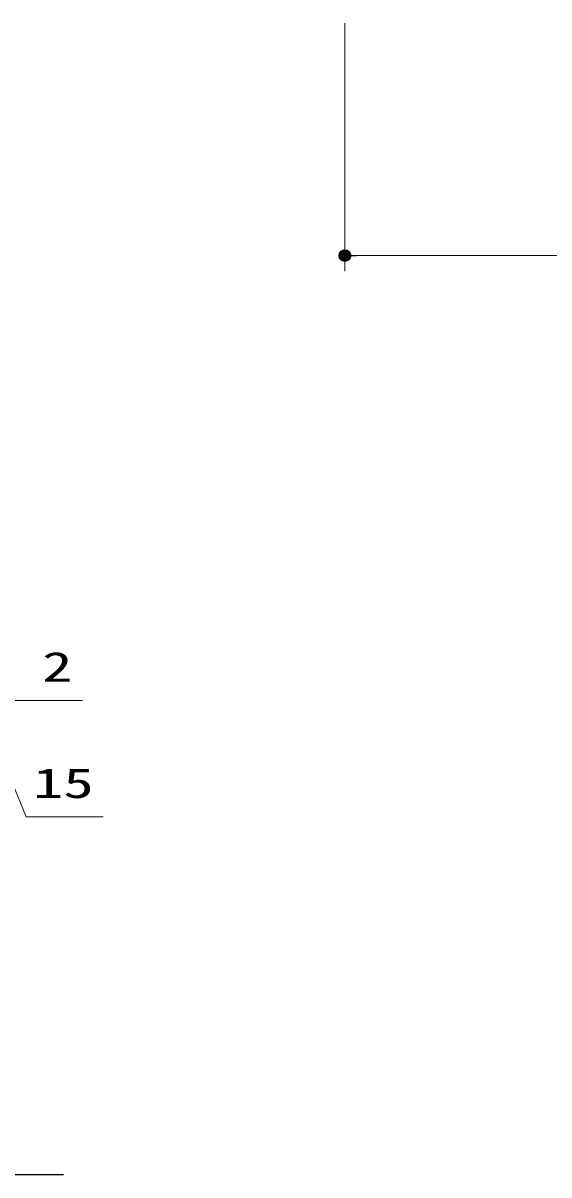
# Model space of a CAD drawing. Units: millimetres, scale not verified. Extents: x -9797 to 9797, y -4555 to 4555.
# Drawn here: x -3349 to -2670, y -1861 to -375 of the extents above; entities that cross this region are included whole.
import ezdxf
from ezdxf.enums import TextEntityAlignment as Align

# ---------------------------------------------------------------- set-up
doc = ezdxf.new("R2010")
doc.units = ezdxf.units.MM
doc.header["$LTSCALE"] = 30
doc.header["$PDMODE"] = 32
doc.header["$PDSIZE"] = 15
for name, color, linetype, lineweight in [('0-0_0', 7, 'Continuous', 25), ('0-3_寸法ﾚｲﾔｰ', 30, 'Continuous', 13), ('0-4_DEFPOINTS', 7, 'Continuous', 25), ('0-5_KABE', 4, 'Continuous', 25)]:
    doc.layers.add(name, color=color, linetype=linetype, lineweight=lineweight)
doc.styles.add('ＭＳ ゴシック', font='')
doc.styles.get('ＭＳ ゴシック').set_extended_font_data('MS Gothic')

# ---------------------------------------------------------------- blocks, each defined once
blk = doc.blocks.new('_DOT')
at = {"layer": '0-0_0', "color": 30}
blk.add_line((-15, 0), (-30, 0), dxfattribs=at)
for points in [[(0, 0), (-15, 0), (-14.88, 1.88)], [(0, 0), (-14.88, -1.88), (-15, 0)], [(0, 0), (-14.88, 1.88), (-14.53, 3.73)], [(0, 0), (-14.53, -3.73), (-14.88, -1.88)], [(0, 0), (-14.53, 3.73), (-13.95, 5.52)], [(0, 0), (-13.95, -5.52), (-14.53, -3.73)], [(0, 0), (-13.95, 5.52), (-13.14, 7.23)], [(0, 0), (-13.14, -7.23), (-13.95, -5.52)], [(0, 0), (-13.14, 7.23), (-12.14, 8.82)], [(0, 0), (-12.14, -8.82), (-13.14, -7.23)], [(0, 0), (-12.14, 8.82), (-10.93, 10.27)], [(0, 0), (-10.93, -10.27), (-12.14, -8.82)], [(0, 0), (-10.93, 10.27), (-9.56, 11.56)], [(0, 0), (-9.56, -11.56), (-10.93, -10.27)], [(0, 0), (-9.56, 11.56), (-8.04, 12.66)], [(0, 0), (-8.04, -12.66), (-9.56, -11.56)], [(0, 0), (-8.04, 12.66), (-6.39, 13.57)], [(0, 0), (-6.39, -13.57), (-8.04, -12.66)], [(0, 0), (-6.39, 13.57), (-4.64, 14.27)], [(0, 0), (-4.64, -14.27), (-6.39, -13.57)], [(0, 0), (-4.64, 14.27), (-2.81, 14.73)], [(0, 0), (-2.81, -14.73), (-4.64, -14.27)], [(0, 0), (-2.81, 14.73), (-0.94, 14.97)], [(0, 0), (-0.94, -14.97), (-2.81, -14.73)], [(0, 0), (-0.94, 14.97), (0.94, 14.97)], [(0, 0), (0.94, -14.97), (-0.94, -14.97)], [(0, 0), (0.94, 14.97), (2.81, 14.73)], [(0, 0), (2.81, 14.73), (4.64, 14.27)], [(0, 0), (4.64, 14.27), (6.39, 13.57)], [(0, 0), (6.39, 13.57), (8.04, 12.66)], [(0, 0), (8.04, 12.66), (9.56, 11.56)], [(0, 0), (9.56, 11.56), (10.93, 10.27)], [(0, 0), (10.93, 10.27), (12.14, 8.82)], [(0, 0), (12.14, 8.82), (13.14, 7.23)], [(0, 0), (13.14, 7.23), (13.95, 5.52)], [(0, 0), (13.95, 5.52), (14.53, 3.73)], [(0, 0), (14.53, 3.73), (14.88, 1.88)], [(0, 0), (14.88, 1.88), (15, 0)], [(0, 0), (2.81, -14.73), (0.94, -14.97)], [(0, 0), (4.64, -14.27), (2.81, -14.73)], [(0, 0), (6.39, -13.57), (4.64, -14.27)], [(0, 0), (8.04, -12.66), (6.39, -13.57)], [(0, 0), (9.56, -11.56), (8.04, -12.66)], [(0, 0), (10.93, -10.27), (9.56, -11.56)], [(0, 0), (12.14, -8.82), (10.93, -10.27)], [(0, 0), (13.14, -7.23), (12.14, -8.82)], [(0, 0), (13.95, -5.52), (13.14, -7.23)], [(0, 0), (14.53, -3.73), (13.95, -5.52)], [(0, 0), (14.88, -1.88), (14.53, -3.73)], [(0, 0), (15, 0), (14.88, -1.88)]]:
    blk.add_solid(points, dxfattribs=at)

msp = doc.modelspace()

# ---------------------------------------------------------------- linework, layer by layer
at = {"layer": '0-3_寸法ﾚｲﾔｰ'}
for p, q in [((-2933.92, -375.14), (-2933.92, -695.14)), ((-2298.92, -675.14), (-2918.92, -675.14)), ((-3397.23, -1248.93), (-3272.4, -1248.93))]:
    msp.add_line(p, q, dxfattribs=at)
msp.add_lwpolyline([(-3246.08, -1398.93), (-3345.13, -1398.93), (-3406.73, -1248.93)], dxfattribs=at)
at = {"layer": '0-4_DEFPOINTS'}
msp.add_point((-2933.92, -675.14), dxfattribs=at)
at = {"layer": '0-5_KABE'}
msp.add_line((-3297.23, -1860.93), (-4147.23, -1860.93), dxfattribs=at)

# ---------------------------------------------------------------- block references
at = {"layer": '0-3_寸法ﾚｲﾔｰ', "xscale": 0.5, "yscale": 0.5, "rotation": 180}
msp.add_blockref('_DOT', (-2933.92, -675.14), dxfattribs=at)

# ---------------------------------------------------------------- texts
at = {"layer": '0-3_寸法ﾚｲﾔｰ', "style": 'ＭＳ ゴシック', "width": 1.5}
for s, p in [('2', (-3324.78, -1236.33)), ('15', (-3336.56, -1386.33))]:
    msp.add_text(s, height=38.49, dxfattribs=at).set_placement(p, align=Align.BOTTOM_LEFT)

doc.saveas('drawing.dxf')
